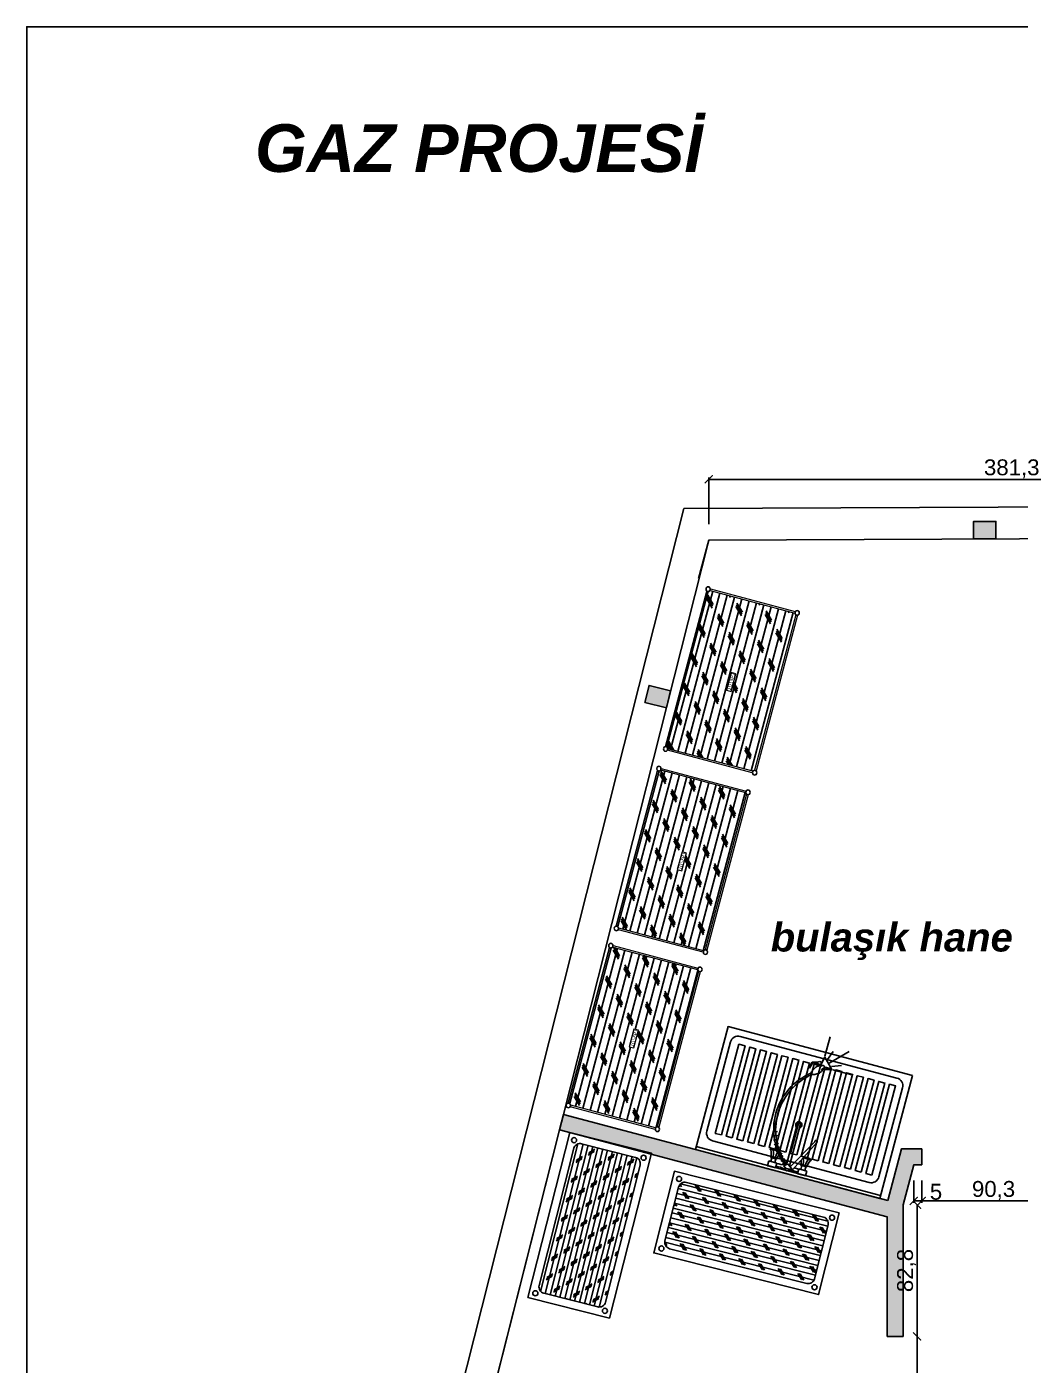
# Model space of a CAD drawing. Header units: millimetres. Extents: x -3164 to 12587, y -18082 to -16228.
# Drawn here: x 9416 to 10041, y -17070 to -16228 of the extents above; entities that cross this region are included whole.
import ezdxf

# ---------------------------------------------------------------- set-up
doc = ezdxf.new("R2010")
doc.units = ezdxf.units.MM
doc.styles.add('ARIAL', font='', dxfattribs={"height": 1})
doc.styles.get("Standard").update_dxf_attribs({"font": 'arial.ttf'})
doc.styles.get('ARIAL').set_extended_font_data('Arial', bold=True)
doc.dimstyles.new('ISO-25', dxfattribs={"dimtxt": 10, "dimasz": 5, "dimexe": 1.25, "dimexo": 10, "dimtad": 1, "dimdec": 1, "dimtxsty": 'Standard', "dimblk": 'ARCHTICK', "dimcen": 2.5, "dimadec": 0, "dimazin": 0, "dimtfac": 1, "dimtdec": 1, "dimtmove": 0, "dimatfit": 3, "dimfxl": 1, "dimarcsym": 0})

# ---------------------------------------------------------------- blocks, each defined once
blk = doc.blocks.new('_ArchTick')
at = {"color": 0, "linetype": 'ByBlock', "const_width": 0.15}
blk.add_lwpolyline([(-0.5, -0.5), (0.5, 0.5)], dxfattribs=at)
blk = doc.blocks.new('*D133')
at = {"color": 0, "lineweight": -2, "transparency": 16777216}
for p, q in [((9974.01, -16953.85), (9974.01, -16967.9)), ((9979.01, -16953.85), (9979.01, -16967.9)), ((9974.01, -16966.65), (9979.01, -16966.65)), ((9979.01, -16966.65), (9991.89, -16966.65))]:
    blk.add_line(p, q, dxfattribs=at)
at = {"layer": 'Defpoints', "color": 0, "transparency": 16777216}
for p in [(9974.01, -16943.85), (9979.01, -16943.85), (9979.01, -16966.65)]:
    blk.add_point(p, dxfattribs=at)
at = {"color": 0, "lineweight": -2, "transparency": 16777216, "xscale": 5, "yscale": 5, "zscale": 5, "rotation": 180}
blk.add_blockref('_ArchTick', (9974.01, -16966.65), dxfattribs=at)
at = {"color": 0, "lineweight": -2, "transparency": 16777216, "xscale": 5, "yscale": 5, "zscale": 5}
blk.add_blockref('_ArchTick', (9979.01, -16966.65), dxfattribs=at)
at = {"color": 0, "transparency": 16777216, "insert": (9987.95, -16960.94), "char_height": 10, "attachment_point": 5}
blk.add_mtext('5', dxfattribs=at)
blk = doc.blocks.new('*D134')
at = {"color": 0, "lineweight": -2, "transparency": 16777216}
for p, q in [((9979.01, -16953.85), (9979.01, -16967.9)), ((10069.33, -16953.85), (10069.33, -16967.9)), ((9979.01, -16966.65), (10069.33, -16966.65))]:
    blk.add_line(p, q, dxfattribs=at)
at = {"layer": 'Defpoints', "color": 0, "transparency": 16777216}
for p in [(9979.01, -16943.85), (10069.33, -16943.85), (10069.33, -16966.65)]:
    blk.add_point(p, dxfattribs=at)
at = {"color": 0, "lineweight": -2, "transparency": 16777216, "xscale": 5, "yscale": 5, "zscale": 5, "rotation": 180}
blk.add_blockref('_ArchTick', (9979.01, -16966.65), dxfattribs=at)
at = {"color": 0, "lineweight": -2, "transparency": 16777216, "xscale": 5, "yscale": 5, "zscale": 5}
blk.add_blockref('_ArchTick', (10069.33, -16966.65), dxfattribs=at)
at = {"color": 0, "transparency": 16777216, "insert": (10024.17, -16960.02), "char_height": 10, "attachment_point": 5}
blk.add_mtext('90,3', dxfattribs=at)
blk = doc.blocks.new('*D136')
at = {"color": 0, "lineweight": -2, "transparency": 16777216}
for p, q in [((9976.02, -16969), (9976.02, -17051.82)), ((9977.33, -16969), (9977.27, -16969)), ((9977.33, -17051.82), (9977.27, -17051.82))]:
    blk.add_line(p, q, dxfattribs=at)
at = {"layer": 'Defpoints', "color": 0, "transparency": 16777216}
for p in [(9967.33, -16969), (9967.33, -17051.82), (9976.02, -17051.82)]:
    blk.add_point(p, dxfattribs=at)
at = {"color": 0, "lineweight": -2, "transparency": 16777216, "xscale": 5, "yscale": 5, "zscale": 5}
for p, rotation in [((9976.02, -16969), 90), ((9976.02, -17051.82), 270)]:
    blk.add_blockref('_ArchTick', p, dxfattribs=dict(at, rotation=rotation))
at = {"color": 0, "transparency": 16777216, "insert": (9969.39, -17010.41), "char_height": 10, "attachment_point": 5, "rotation": 90}
blk.add_mtext('82,8', dxfattribs=at)
blk = doc.blocks.new('*D137')
at = {"color": 0, "lineweight": -2, "transparency": 16777216}
for p, q in [((9976.02, -17051.82), (9976.02, -17141.82)), ((9977.33, -17051.82), (9977.27, -17051.82)), ((9977.33, -17141.82), (9977.27, -17141.82))]:
    blk.add_line(p, q, dxfattribs=at)
at = {"layer": 'Defpoints', "color": 0, "transparency": 16777216}
for p in [(9967.33, -17051.82), (9967.33, -17141.82), (9976.02, -17141.82)]:
    blk.add_point(p, dxfattribs=at)
at = {"color": 0, "lineweight": -2, "transparency": 16777216, "xscale": 5, "yscale": 5, "zscale": 5}
for p, rotation in [((9976.02, -17051.82), 90), ((9976.02, -17141.82), 270)]:
    blk.add_blockref('_ArchTick', p, dxfattribs=dict(at, rotation=rotation))
at = {"color": 0, "transparency": 16777216, "insert": (9970.29, -17096.82), "char_height": 10, "attachment_point": 5, "rotation": 90}
blk.add_mtext('90', dxfattribs=at)
blk = doc.blocks.new('YTR')
at = {"color": 7}
for points in [[(2909.46, 294.22), (3029.46, 294.22), (3029.46, 374.22), (2909.46, 374.22)], [(2917.96, 361.22), (2921.96, 361.22), (2921.96, 303.22), (2917.96, 303.22)], [(2924.96, 361.22), (2928.96, 361.22), (2928.96, 303.22), (2924.96, 303.22)], [(2931.96, 361.22), (2935.96, 361.22), (2935.96, 303.22), (2931.96, 303.22)], [(2938.96, 361.22), (2942.96, 361.22), (2942.96, 303.22), (2938.96, 303.22)], [(2938.96, 361.22), (2942.96, 361.22), (2942.96, 303.22), (2938.96, 303.22)], [(2945.96, 361.22), (2949.96, 361.22), (2949.96, 303.22), (2945.96, 303.22)], [(2945.96, 361.22), (2949.96, 361.22), (2949.96, 303.22), (2945.96, 303.22)], [(2952.96, 361.22), (2956.96, 361.22), (2956.96, 303.22), (2952.96, 303.22)], [(2952.96, 361.22), (2956.96, 361.22), (2956.96, 303.22), (2952.96, 303.22)], [(2959.96, 361.22), (2963.96, 361.22), (2963.96, 303.22), (2959.96, 303.22)], [(2959.96, 361.22), (2963.96, 361.22), (2963.96, 303.22), (2959.96, 303.22)], [(2966.96, 361.22), (2970.96, 361.22), (2970.96, 303.22), (2966.96, 303.22)], [(2966.96, 361.22), (2970.96, 361.22), (2970.96, 303.22), (2966.96, 303.22)], [(2973.96, 361.22), (2977.96, 361.22), (2977.96, 303.22), (2973.96, 303.22)], [(2973.96, 361.22), (2977.96, 361.22), (2977.96, 303.22), (2973.96, 303.22)], [(2980.96, 361.22), (2984.96, 361.22), (2984.96, 303.22), (2980.96, 303.22)], [(2980.96, 361.22), (2984.96, 361.22), (2984.96, 303.22), (2980.96, 303.22)], [(2987.96, 361.22), (2991.96, 361.22), (2991.96, 303.22), (2987.96, 303.22)], [(2987.96, 361.22), (2991.96, 361.22), (2991.96, 303.22), (2987.96, 303.22)], [(2994.96, 361.22), (2998.96, 361.22), (2998.96, 303.22), (2994.96, 303.22)], [(3001.96, 361.22), (3005.96, 361.22), (3005.96, 303.22), (3001.96, 303.22)], [(3001.96, 361.22), (3005.96, 361.22), (3005.96, 303.22), (3001.96, 303.22)], [(3008.96, 361.22), (3012.96, 361.22), (3012.96, 303.22), (3008.96, 303.22)], [(3008.96, 361.22), (3012.96, 361.22), (3012.96, 303.22), (3008.96, 303.22)], [(3008.96, 361.22), (3012.96, 361.22), (3012.96, 303.22), (3008.96, 303.22)], [(3015.96, 361.22), (3019.96, 361.22), (3019.96, 303.22), (3015.96, 303.22)], [(3015.96, 361.22), (3019.96, 361.22), (3019.96, 303.22), (3015.96, 303.22)], [(3015.96, 361.22), (3019.96, 361.22), (3019.96, 303.22), (3015.96, 303.22)]]:
    blk.add_lwpolyline(points, close=True, dxfattribs=at)
blk.add_lwpolyline([(3029.46, 374.22), (3029.46, 372.22), (2909.46, 372.22), (2909.46, 374.22)], dxfattribs=at)
blk.add_lwpolyline([(2918.46, 298.22), (3020.46, 298.22, 0.414214), (3025.46, 303.22), (3025.46, 361.22, 0.414214), (3020.46, 366.22), (2918.46, 366.22, 0.414214), (2913.46, 361.22), (2913.46, 303.22, 0.414214)], format="xyb", close=True, dxfattribs=at)
blk = doc.blocks.new('107x61')
h = blk.add_hatch()
h.set_pattern_fill('CORK', scale=1.5, style=0)
h.set_pattern_definition([(0, (435.9964, 0), (1e-15, 4.7625), []), (135, (438.378, -2.381), (-9.525, -9.525), [6.7352, -6.7352]), (135, (439.568, -2.381), (-9.525, -9.525), [6.7352, -6.7352]), (135, (440.759, -2.381), (-9.525, -9.525), [6.7352, -6.7352])])
h.paths.add_polyline_path([(863.22, -953.52, -0.226541), (862.3, -954.43), (862.3, -1009.61, -0.226541), (863.22, -1010.52), (964.39, -1010.52, -0.226541), (965.3, -1009.61), (965.3, -954.43, -0.226541), (964.39, -953.52)])
h.paths.add_polyline_path([(918.89, -980.56), (918.89, -983.48), (907.38, -983.48), (907.38, -980.56)], flags=0)
h.paths.add_polyline_path([(906.75, -984.62), (919.46, -984.62), (919.46, -979.46), (906.75, -979.46)], flags=24)
at = {"color": 7, "lineweight": 0}
for points in [[(861.3, -954.43), (861.3, -1009.61)], [(862.3, -954.43), (862.3, -1009.61)], [(964.39, -952.52), (863.22, -952.52)], [(964.39, -953.52), (863.22, -953.52)], [(965.3, -1009.61), (965.3, -954.43)], [(966.3, -1009.61), (966.3, -954.43)], [(863.22, -1010.52), (964.39, -1010.52)], [(964.39, -1010.52), (863.22, -1010.52)], [(863.22, -1011.52), (964.39, -1011.52)], [(964.39, -1011.52), (863.22, -1011.52)]]:
    blk.add_lwpolyline(points, dxfattribs=at)
blk.add_lwpolyline([(907.38, -980.56), (918.89, -980.56), (918.89, -983.48), (907.38, -983.48)], close=True, dxfattribs=at)
for centre, radius in [((861.8, -953.02), 1.5), ((861.8, -953.02), 1.3), ((965.8, -953.02), 1.5), ((965.8, -953.02), 1.3), ((861.8, -1011.02), 1.5), ((861.8, -1011.02), 1.3), ((965.8, -1011.02), 1.5), ((965.8, -1011.02), 1.3)]:
    blk.add_circle(centre, radius, dxfattribs=at)
at = {"color": 7, "lineweight": 0, "insert": (907.76, -980.74), "char_height": 2.5, "attachment_point": 1}
blk.add_mtext_dynamic_manual_height_columns('107x61', width=7.8974, gutter_width=12.5, heights=[0], dxfattribs=at)
blk = doc.blocks.new('A$C3ECE62BF')
at = {"color": 7, "lineweight": 0}
blk.add_blockref('107x61', (-860.3, 1012.52), dxfattribs=at)
blk = doc.blocks.new('4r55')
h = blk.add_hatch()
h.set_pattern_fill('CORK', angle=90, style=0)
h.set_pattern_definition([(90, (0, 0), (-3.175, 2e-16), []), (225, (1.5875, 1.5875), (6.350003, -6.350003), [4.49013, -4.49013]), (225, (1.5875, 2.381), (6.350003, -6.350003), [4.49013, -4.49013]), (225, (1.5875, 3.175), (6.350003, -6.350003), [4.49013, -4.49013])])
h.paths.add_polyline_path([(1286.5, 1170.04, 0.414214), (1290.5, 1166.04), (1325.5, 1166.04, 0.414214), (1329.5, 1170.04), (1329.5, 1259.04, 0.414214), (1325.5, 1263.04), (1290.5, 1263.04, 0.414214), (1286.5, 1259.04)])
at = {"color": 7}
blk.add_lwpolyline([(1281.5, 1268.04), (1281.5, 1161.04), (1334.5, 1161.04), (1334.5, 1268.04)], close=True, dxfattribs=at)
blk.add_lwpolyline([(1286.5, 1259.04), (1286.5, 1170.04, 0.414214), (1290.5, 1166.04), (1325.5, 1166.04, 0.414214), (1329.5, 1170.04), (1329.5, 1259.04, 0.414214), (1325.5, 1263.04), (1290.5, 1263.04, 0.414214)], format="xyb", close=True, dxfattribs=at)
for centre in [(1285.5, 1264.37), (1330.65, 1264.37), (1285.5, 1165.04), (1330.65, 1165.04)]:
    blk.add_circle(centre, 1.6, dxfattribs=at)
blk = doc.blocks.new('ISTIF RAFI 107x53')
at = {"color": 7, "rotation": 270}
blk.add_blockref('4r55', (-1161.04, 1334.5), dxfattribs=at)
blk = doc.blocks.new('FDSDDSDF')
at = {"color": 7, "linetype": 'ByBlock', "lineweight": -2}
for p, q in [((2048.78, 2220.75), (2048.78, 2223.85)), ((2053.98, 2220.75), (2053.98, 2223.85)), ((2060.15, 2222.34), (2060.15, 2222.88)), ((2062.1, 2222.88), (2062.1, 2222.34)), ((2068.28, 2220.75), (2068.28, 2223.84)), ((2073.48, 2220.75), (2073.48, 2223.84)), ((2048.78, 2220.75), (2053.98, 2220.75)), ((2049.43, 2218.26), (2053.33, 2218.26)), ((2050.08, 2218.26), (2050.08, 2220.75)), ((2052.68, 2220.75), (2052.68, 2218.26)), ((2060.15, 2193.89), (2060.15, 2220.37)), ((2062.1, 2220.03), (2062.1, 2193.89)), ((2068.28, 2220.75), (2073.48, 2220.75)), ((2068.93, 2218.26), (2072.83, 2218.26)), ((2069.58, 2218.26), (2069.58, 2220.75)), ((2072.18, 2220.75), (2072.18, 2218.26))]:
    blk.add_line(p, q, dxfattribs=at)
at = {"color": 7}
for p, q in [((2063.48, 2221.34), (2061.39, 2219.35)), ((2063.78, 2221.05), (2061.69, 2219.06)), ((2064.17, 2220.55), (2062.09, 2218.56)), ((2064.77, 2220.25), (2062.68, 2218.26)), ((2066.26, 2218.86), (2064.17, 2216.87)), ((2067.55, 2217.36), (2065.47, 2215.37)), ((2068.75, 2215.77), (2066.66, 2213.78)), ((2070.14, 2214.28), (2068.05, 2212.29)), ((2071.43, 2212.39), (2069.34, 2210.4)), ((2072.94, 2210.02), (2070.51, 2208.46)), ((2073.93, 2207.53), (2071.51, 2205.97)), ((2074.92, 2204.84), (2072.21, 2203.84)), ((2075.71, 2202.45), (2073.01, 2201.46)), ((2063.66, 2157.71), (2062.48, 2153.96)), ((2063.07, 2153.74), (2063.93, 2157.66)), ((2063.93, 2157.66), (2063.66, 2157.71)), ((2049.33, 2154.97), (2035.96, 2154.97)), ((2052.63, 2151.51), (2042.42, 2141.14)), ((2050.68, 2153.16), (2044.67, 2150.91)), ((2049.9, 2154.92), (2056.29, 2148.6)), ((2054.29, 2149.56), (2052.03, 2143.69)), ((2056.24, 2148.05), (2056.24, 2135.43)), ((2057.6, 2152.29), (2058.51, 2151.97)), ((2059.64, 2153.63), (2057.7, 2154.06)), ((2058.51, 2151.97), (2059.8, 2152.88)), ((2062.48, 2153.96), (2059.64, 2153.63)), ((2059.8, 2152.88), (2063.07, 2153.74))]:
    blk.add_line(p, q, dxfattribs=at)
at = {"color": 7, "linetype": 'ByBlock', "lineweight": -2}
for points in [[(2053.98, 2223.85), (2048.78, 2223.85)], [(2073.48, 2223.84), (2068.28, 2223.84)]]:
    blk.add_lwpolyline(points, dxfattribs=at)
at = {"color": 7}
blk.add_lwpolyline([(2057.75, 2222.34), (2047.17, 2201.77, 1.623199), (2048.67, 2201.77), (2059.52, 2220.89)], format="xyb", dxfattribs=at)
blk.add_lwpolyline([(2063.48, 2221.34), (2062.23, 2222.34), (2057.75, 2222.34), (2061.39, 2219.35)], dxfattribs=at)
blk.add_lwpolyline([(2061.7, 2160.9, 0.239534), (2060.94, 2161.14, 0.084415), (2058.91, 2160.42, 0.042268), (2056.95, 2159.1, 0.030917), (2055.17, 2156.41, 0.018265), (2049.9, 2154.92, 0.015636), (2056.12, 2156.42, 0.092743), (2054.88, 2154.91, 0.239534), (2055.13, 2154.16, 0.239534), (2055.89, 2153.92, 0.086481), (2057.65, 2155.07, 0.015152), (2056.29, 2148.6, 0.017666), (2057.69, 2154.09, 0.032293), (2060.05, 2156.1, 0.042268), (2061.31, 2158.1, 0.084415), (2061.96, 2160.15, 0.239534)], format="xyb", close=True, dxfattribs=at)
at = {"color": 7, "linetype": 'ByBlock', "lineweight": -2}
for centre, radius, start, end in [((2055.65, 2240.98), 18.28, 264.74243, 283.07932), ((2061.12, 2221.82), 1.89, 110.21119, 134.66112), ((2061.12, 2222.88), 0.975, 0, 180), ((2061.12, 2221.82), 1.89, 42.21673, 69.50293), ((2066.33, 2241.35), 18.65, 258.22292, 275.99606), ((2039.47, 2218.65), 9.96, 330.31422, 357.79505), ((2038.3, 2218.26), 12.43, 337.23277, 0), ((2064.46, 2218.26), 12.43, 180, 202.76723), ((2063.28, 2218.65), 9.96, 182.20495, 201.19591), ((2055.24, 2195.16), 25.78, 86.08981, 92.79989), ((2055.24, 2195.16), 25.78, 79.99092, 80.78896), ((2061.12, 2221.82), 1.89, 222.21673, 239.08545), ((2067.76, 2185.73), 35.22, 89.1635, 98.04748), ((2058.97, 2218.65), 9.96, 339.37697, 357.79505), ((2057.8, 2218.26), 12.43, 338.70721, 0), ((2083.96, 2218.26), 12.43, 180, 202.76723), ((2082.78, 2218.65), 9.96, 182.20495, 209.68578), ((2048.13, 2213.39), 0.325, 89.99951, 270.00049), ((2048.13, 2213.39), 0.325, 90, 270), ((2048.13, 2213.39), 0.325, 90, 90.00049), ((2049.1, 2210.82), 2.44, 66.48101, 113.51899), ((2048.13, 2213.39), 0.325, 270, 270.00049), ((2051.38, 2220.85), 8.44, 247.35362, 278.97165), ((2050.08, 2213.39), 0.325, 146.42567, 270.00049), ((2051.38, 2209.24), 4.04, 71.21272, 108.78728), ((2052.68, 2213.39), 0.325, 269.99951, 33.57433), ((2053.65, 2210.83), 2.44, 104.56109, 108.13414), ((2070.88, 2209.24), 4.04, 71.21272, 105.13872), ((2070.88, 2220.85), 8.44, 266.18141, 292.64638), ((2072.18, 2213.39), 0.325, 269.99951, 33.57433), ((2073.15, 2210.83), 2.44, 66.42575, 108.13414), ((2074.13, 2213.39), 0.325, 269.99951, 90.00049), ((2061.12, 2193.92), 1.95, 120, 60), ((2061.12, 2193.89), 1.17, 146.44269, 33.55731), ((2061.12, 2193.89), 0.975, 180, 0)]:
    blk.add_arc(centre, radius, start, end, dxfattribs=at)
at = {"color": 7}
for centre, radius, start, end in [((2037.48, 2191.01), 38.13, 308.44147, 49.68275), ((2038.62, 2190.9), 38.31, 307.66313, 50.95723)]:
    blk.add_arc(centre, radius, start, end, dxfattribs=at)
blk = doc.blocks.new('*D195')
at = {"color": 0, "lineweight": -2, "transparency": 16777216}
for p, q in [((9844.98, -16541.02), (9844.98, -16511.49)), ((10226.23, -16512.74), (9844.98, -16512.74)), ((10226.23, -16538.97), (10226.23, -16511.49))]:
    blk.add_line(p, q, dxfattribs=at)
at = {"layer": 'Defpoints', "color": 0, "transparency": 16777216}
for p in [(9844.98, -16512.74), (9844.98, -16551.02), (10226.23, -16548.97)]:
    blk.add_point(p, dxfattribs=at)
at = {"color": 0, "lineweight": -2, "transparency": 16777216, "xscale": 5, "yscale": 5, "zscale": 5, "rotation": 180}
blk.add_blockref('_ArchTick', (9844.98, -16512.74), dxfattribs=at)
at = {"color": 0, "lineweight": -2, "transparency": 16777216, "xscale": 5, "yscale": 5, "zscale": 5}
blk.add_blockref('_ArchTick', (10226.23, -16512.74), dxfattribs=at)
at = {"color": 0, "transparency": 16777216, "insert": (10035.61, -16506.11), "char_height": 10, "attachment_point": 5}
blk.add_mtext('381,3', dxfattribs=at)

msp = doc.modelspace()

# ---------------------------------------------------------------- hatches: boundary and pattern name
h = msp.add_hatch(color=256)
h.dxf.hatch_style = 1
h.paths.add_polyline_path([(10011.6, -16550.25), (10025.6, -16550.25), (10025.6, -16539.25), (10011.6, -16539.25)])
h.paths.add_polyline_path([(9804.72, -16653.04), (9818.29, -16656.47), (9820.99, -16645.81), (9807.42, -16642.38)])
h.paths.add_polyline_path([(10502.26, -16699.21), (10516.26, -16699.21), (10516.26, -16688.21), (10502.26, -16688.21)])
h.paths.add_polyline_path([(10851.26, -16699.21), (10865.26, -16699.21), (10865.26, -16688.21), (10851.26, -16688.21)])
h.paths.add_polyline_path([(12001.26, -16700.21), (12015.26, -16700.21), (12015.26, -16689.21), (12001.26, -16689.21)])
h.paths.add_polyline_path([(12413.26, -16707.21), (12427.26, -16707.21), (12427.26, -16696.21), (12413.26, -16696.21)])
h.paths.add_polyline_path([(12413.26, -17581.21), (12427.26, -17581.21), (12427.26, -17570.21), (12413.26, -17570.21)])
h.paths.add_polyline_path([(11963.26, -17581.21), (11977.26, -17581.21), (11977.26, -17570.21), (11963.26, -17570.21)])
h.paths.add_polyline_path([(11566.26, -17581.21), (11580.26, -17581.21), (11580.26, -17570.21), (11566.26, -17570.21)])
h.paths.add_polyline_path([(11214.26, -17581.21), (11228.26, -17581.21), (11228.26, -17570.21), (11214.26, -17570.21)])
h.paths.add_polyline_path([(10851.26, -17581.21), (10865.26, -17581.21), (10865.26, -17570.21), (10851.26, -17570.21)])
h.paths.add_polyline_path([(10502.26, -17581.21), (10516.26, -17581.21), (10516.26, -17570.21), (10502.26, -17570.21)])
h = msp.add_hatch(color=256)
h.dxf.hatch_style = 1
h.paths.add_polyline_path([(10754.33, -16873.85), (10744.33, -16873.85), (10744.33, -16883.85), (10754.33, -16883.85), (10764.33, -16883.85), (10834.33, -16883.85), (10834.33, -16873.85), (10764.33, -16873.85), (10764.33, -16748.85), (10865.26, -16748.85), (10865.26, -16699.21), (10855.26, -16699.21), (10855.26, -16738.85), (10764.33, -16738.85), (10764.33, -16547.11), (10754.33, -16547.16)])
h.paths.add_polyline_path([(10579.95, -16883.85), (10644.33, -16883.85), (10644.33, -16873.85), (10579.95, -16873.85)])
h.paths.add_polyline_path([(10502.26, -16688.21), (10516.26, -16688.21), (10516.26, -16548.17), (10502.26, -16548.23)])
h.paths.add_polyline_path([(10144.33, -16933.85), (10069.33, -16933.85), (10069.33, -16943.85), (10154.33, -16943.85), (10154.33, -16883.85), (10279.95, -16883.85), (10279.95, -16873.85), (10154.33, -16873.85), (10154.33, -16549.7), (10144.33, -16549.75)])
h.paths.add_polyline_path([(9957.33, -16976.69), (9957.33, -17051.82), (9967.33, -17051.82), (9967.33, -16969), (9974.01, -16943.85), (9979.01, -16943.85), (9979.01, -16933.85), (9966.32, -16933.85), (9957.66, -16966.43), (9753.59, -16912.18), (9751.02, -16921.85)])
h.paths.add_polyline_path([(9880.84, -17266), (9827.63, -17476.29), (9837.33, -17478.75), (9877.42, -17320.28), (9903.6, -17326.9), (9906.05, -17317.21), (9879.88, -17310.59), (9890.54, -17268.46), (9917.52, -17161.82), (9967.33, -17161.82), (9967.33, -17151.82), (9967.33, -17141.82), (9957.33, -17141.82), (9957.33, -17151.82), (9909.74, -17151.82)])
h.paths.add_polyline_path([(10075.19, -17370.32), (10036.31, -17523.98), (10037.21, -17523.98), (10037.21, -17534.98), (10033.53, -17534.98), (10027.35, -17559.39), (10037.04, -17561.85), (10087.34, -17363.08), (10061.16, -17356.46), (10058.71, -17366.15)])
h.paths.add_polyline_path([(9722.36, -17460.21), (9724.81, -17450.51), (9623.77, -17425.22), (9621.32, -17434.92)])
h.paths.add_polyline_path([(9799.97, -17479.63), (9809.67, -17482.06), (9812.12, -17472.37), (9802.42, -17469.94)])

# ---------------------------------------------------------------- linework, layer by layer
for p, q in [((9844.98, -16551.02), (9838.57, -16575.14)), ((9753.59, -16912.18), (9751.02, -16921.85)), ((9957.66, -16966.43), (9753.59, -16912.18)), ((9957.33, -16976.69), (9751.14, -16921.88)), ((9979.01, -16943.85), (9979.01, -16933.85)), ((9974.01, -16943.85), (9979.01, -16943.85)), ((9967.33, -17051.82), (9967.33, -16969)), ((9957.33, -17051.82), (9957.33, -16976.69)), ((9957.33, -17051.82), (9967.33, -17051.82))]:
    msp.add_line(p, q)
for points in [[(9415.9, -17483.09), (11456.31, -17483.09), (11456.31, -16228.06), (9415.9, -16228.06)], [(10011.6, -16550.25), (10025.6, -16550.25), (10025.6, -16539.25), (10011.6, -16539.25)], [(9804.72, -16653.04), (9818.29, -16656.47), (9820.99, -16645.81), (9807.42, -16642.38)]]:
    msp.add_lwpolyline(points, close=True)
for points in [[(10014.64, -17691.15), (11355.86, -17758.97), (12572.4, -17723.82), (12587.25, -16543.63), (11867.51, -16520.21), (11213.14, -16525.21), (9829.39, -16531.08), (9541.9, -17667.24), (9562.27, -17668.27)], [(10015.65, -17671.17), (11356.08, -17738.95), (12552.64, -17704.38), (12567.01, -16562.99), (11867.26, -16540.21), (11213.26, -16545.21), (9844.98, -16551.02), (9753.59, -16912.18)], [(9751.14, -16921.88), (9567.18, -17648.89)], [(9957.33, -17051.82), (9957.33, -16976.69), (9751.14, -16921.88), (9701.68, -17117.32)], [(9957.33, -17051.82), (9957.33, -16976.69), (9751.14, -16921.88)], [(9957.66, -16966.43), (9966.32, -16933.85), (9979.01, -16933.85)], [(9967.33, -16969), (9974.01, -16943.85), (9979.01, -16943.85)]]:
    msp.add_lwpolyline(points)

# ---------------------------------------------------------------- block references
at = {"xscale": -1, "rotation": 255.0903310945179}
for p in [(9815.98, -16683.38), (9785.02, -16796.27), (9754.79, -16907.64)]:
    msp.add_blockref('A$C3ECE62BF', p, dxfattribs=at)
at = {"color": 7, "rotation": 165.1149393254955}
msp.add_blockref('YTR', (12860.51, -17350.79), dxfattribs=at)
at = {"color": 140, "rotation": 165.1149393254955}
msp.add_blockref('FDSDDSDF', (12457.14, -15327.91), dxfattribs=at)
for p, rotation in [((9757.48, -16923.57), 255.8002253992215), ((9810.39, -16999.31), 345.8002253992214)]:
    msp.add_blockref('ISTIF RAFI 107x53', p, dxfattribs=dict(rotation=rotation))

# ---------------------------------------------------------------- texts
at = {"ltscale": 3, "width": 514.6356, "attachment_point": 1, "style": 'ARIAL'}
for s, insert, char_height in [('\\pi116.46516;{\\fArial|b1|i1|c162|p34;GAZ PROJESİ}', (9443.02, -16289.37), 30), ('\\pi181.62819;{\\fArial|b1|i1|c162|p34;bulaşık hane}', (9702.34, -16791.73), 18)]:
    msp.add_mtext(s, dxfattribs=dict(at, insert=insert, char_height=char_height))

# ---------------------------------------------------------------- dimensions: what is measured, and where the dimension line sits
dim = msp.add_linear_dim(base=(9844.9775, -16512.7427), p1=(10226.2343, -16548.9651), p2=(9844.9775, -16551.0157), dimstyle='ISO-25', override={"dimtmove": 1})
dim.commit()
dim.dimension.update_dxf_attribs({"geometry": '*D195', "text_midpoint": (10035.6059, -16506.1082)})
for base, p1, p2, angle, picture, middle in [((9979.01, -16966.65), (9974.01, -16943.85), (9979.01, -16943.85), 180, '*D133', (9987.95, -16960.94)), ((9976.02, -17051.82), (9967.33, -16969), (9967.33, -17051.82), 270, '*D136', (9969.39, -17010.41))]:
    dim = msp.add_linear_dim(base=base, p1=p1, p2=p2, angle=angle, dimstyle='ISO-25')
    dim.commit()
    dim.dimension.update_dxf_attribs({"geometry": picture, "text_midpoint": middle})
for base, p1, p2, angle, picture, middle in [((10069.33, -16966.65), (9979.01, -16943.85), (10069.33, -16943.85), 180, '*D134', (10024.17, -16960.02)), ((9976.02, -17141.82), (9967.33, -17051.82), (9967.33, -17141.82), 270, '*D137', (9970.29, -17096.82))]:
    dim = msp.add_linear_dim(base=base, p1=p1, p2=p2, angle=angle, dimstyle='ISO-25', override={"dimtmove": 1})
    dim.commit()
    dim.dimension.update_dxf_attribs({"geometry": picture, "text_midpoint": middle})

doc.saveas('drawing.dxf')
